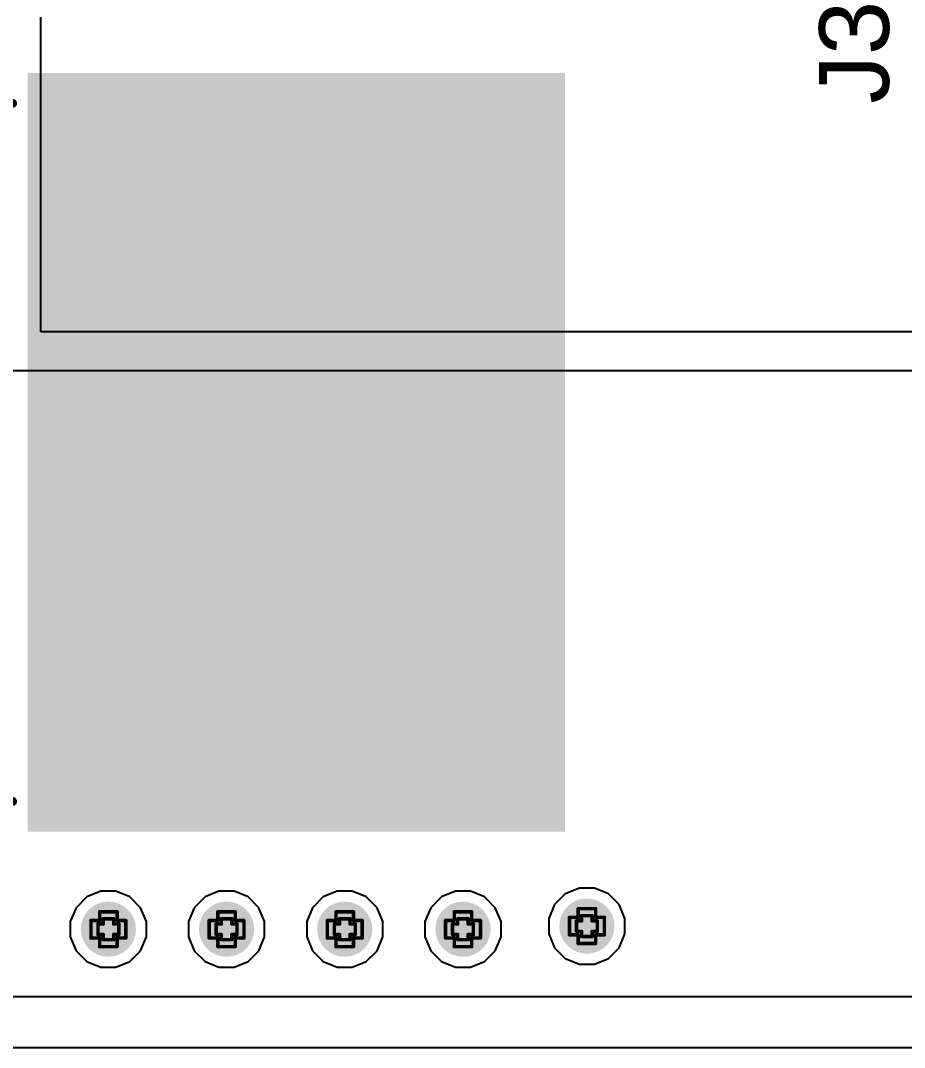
# Model space of a CAD drawing. Header units: inches. Extents: x -7 to 5163, y -3 to 5149.
# Drawn here: x 27.31 to 40.18, y 107.57 to 122.51 of the extents above; entities that cross this region are included whole.
import ezdxf

# ---------------------------------------------------------------- set-up
doc = ezdxf.new("R2010")
doc.units = ezdxf.units.IN
for name, color, linetype in [('Bottom Layer', 5, 'Continuous'), ('Bottom Solder', 6, 'Continuous'), ('Drill Drawing', 1, 'Continuous'), ('GND', 76, 'Continuous'), ('PWR', 16, 'Continuous'), ('Top Layer', 1, 'Continuous'), ('Top Overlay', 2, 'Continuous'), ('Top Paste', 8, 'Continuous'), ('Top Solder', 216, 'Continuous'), ('Via Holes', 16, 'Continuous')]:
    doc.layers.add(name, color=color, linetype=linetype)
doc.styles.add('Arial', font='', dxfattribs={"height": 0.2})
doc.styles.get('Arial').set_extended_font_data('Arial')

# ---------------------------------------------------------------- blocks, each defined once
blk = doc.blocks.new('TO_263__DDPAK_3__5')
at = {"layer": 'Top Layer'}
for points in [[(-5.42, 1.63), (-5.42, 9.25), (5.42, 9.25), (5.42, 1.63)], [(-3.035, -7.335), (-3.035, -3.545), (-2.045, -3.545), (-2.045, -7.335)], [(-0.495, -7.335), (-0.495, -3.545), (0.495, -3.545), (0.495, -7.335)], [(2.045, -7.335), (2.045, -3.545), (3.035, -3.545), (3.035, -7.335)]]:
    blk.add_hatch(color=1, dxfattribs=at).paths.add_polyline_path(points)
at = {"layer": 'Top Paste'}
for points in [[(-3.035, -7.335), (-3.035, -3.545), (-2.045, -3.545), (-2.045, -7.335)], [(-0.495, -7.335), (-0.495, -3.545), (0.495, -3.545), (0.495, -7.335)], [(2.045, -7.335), (2.045, -3.545), (3.035, -3.545), (3.035, -7.335)]]:
    blk.add_hatch(color=8, dxfattribs=at).paths.add_polyline_path(points)
at = {"layer": 'Top Solder'}
for points in [[(-5.522, 1.528), (-5.522, 9.352), (5.522, 9.352), (5.522, 1.528)], [(-3.137, -7.437), (-3.137, -3.443), (-1.943, -3.443), (-1.943, -7.437)], [(-0.597, -7.437), (-0.597, -3.443), (0.597, -3.443), (0.597, -7.437)], [(1.943, -7.437), (1.943, -3.443), (3.137, -3.443), (3.137, -7.437)]]:
    blk.add_hatch(color=216, dxfattribs=at).paths.add_polyline_path(points)
at = {"layer": 'Top Overlay'}
for points in [[(-5.08, -1.688, 0.127, 0.127, 0), (-5.08, 1.31, 0.127, 0.127, 0)], [(5.08, -1.688, 0.127, 0.127, 0), (5.08, 1.31, 0.127, 0.127, 0)], [(5.08, -1.688, 0.127, 0.127, 0), (-5.08, -1.688, 0.127, 0.127, 0)], [(-3.302, -5.415, 0.2, 0.2, 0), (-3.429, -5.288, 0.2, 0.2, 0)], [(-3.429, -5.542, 0.2, 0.2, 0), (-3.429, -5.288, 0.2, 0.2, 0)], [(-3.429, -5.542, 0.2, 0.2, 0), (-3.302, -5.415, 0.2, 0.2, 0)]]:
    blk.add_lwpolyline(points, format="xyseb", dxfattribs=at)
for points in [[(-5.112, 1.31, 0.0635, 0.0635, 1), (-5.048, 1.31, 0.0635, 0.0635, 1)], [(5.048, 1.31, 0.0635, 0.0635, 1), (5.112, 1.31, 0.0635, 0.0635, 1)], [(-5.112, -1.688, 0.0635, 0.0635, 1), (-5.048, -1.688, 0.0635, 0.0635, 1)], [(-5.112, -1.688, 0.0635, 0.0635, 1), (-5.048, -1.688, 0.0635, 0.0635, 1)], [(5.048, -1.688, 0.0635, 0.0635, 1), (5.112, -1.688, 0.0635, 0.0635, 1)], [(5.048, -1.688, 0.0635, 0.0635, 1), (5.112, -1.688, 0.0635, 0.0635, 1)], [(-3.479, -5.288, 0.1, 0.1, 1), (-3.379, -5.288, 0.1, 0.1, 1)], [(-3.479, -5.288, 0.1, 0.1, 1), (-3.379, -5.288, 0.1, 0.1, 1)], [(-3.352, -5.415, 0.1, 0.1, 1), (-3.252, -5.415, 0.1, 0.1, 1)], [(-3.352, -5.415, 0.1, 0.1, 1), (-3.252, -5.415, 0.1, 0.1, 1)], [(-3.479, -5.542, 0.1, 0.1, 1), (-3.379, -5.542, 0.1, 0.1, 1)], [(-3.479, -5.542, 0.1, 0.1, 1), (-3.379, -5.542, 0.1, 0.1, 1)]]:
    blk.add_lwpolyline(points, format="xyseb", close=True, dxfattribs=at)

msp = doc.modelspace()

# ---------------------------------------------------------------- hatches: boundary and pattern name
at = {"layer": 'Bottom Layer'}
h = msp.add_hatch(color=5, dxfattribs=at)
edge = h.paths.add_edge_path()
edge.add_arc((28.591, 109.29), 0.3, 0, 360)
h = msp.add_hatch(color=5, dxfattribs=at)
edge = h.paths.add_edge_path()
edge.add_arc((30.312, 109.29), 0.3, 0, 360)
h = msp.add_hatch(color=5, dxfattribs=at)
edge = h.paths.add_edge_path()
edge.add_arc((32.032, 109.29), 0.3, 0, 360)
h = msp.add_hatch(color=5, dxfattribs=at)
edge = h.paths.add_edge_path()
edge.add_arc((33.753, 109.29), 0.3, 0, 360)
h = msp.add_hatch(color=5, dxfattribs=at)
edge = h.paths.add_edge_path()
edge.add_arc((35.557, 109.335), 0.3, 0, 360)
at = {"layer": 'Bottom Solder'}
h = msp.add_hatch(color=6, dxfattribs=at)
edge = h.paths.add_edge_path()
edge.add_arc((35.557, 109.335), 0.402, 0, 360)
h = msp.add_hatch(color=6, dxfattribs=at)
edge = h.paths.add_edge_path()
edge.add_arc((28.591, 109.29), 0.402, 0, 360)
h = msp.add_hatch(color=6, dxfattribs=at)
edge = h.paths.add_edge_path()
edge.add_arc((30.312, 109.29), 0.402, 0, 360)
h = msp.add_hatch(color=6, dxfattribs=at)
edge = h.paths.add_edge_path()
edge.add_arc((32.032, 109.29), 0.402, 0, 360)
h = msp.add_hatch(color=6, dxfattribs=at)
edge = h.paths.add_edge_path()
edge.add_arc((33.753, 109.29), 0.402, 0, 360)
at = {"layer": 'GND'}
h = msp.add_hatch(color=76, dxfattribs=at)
edge = h.paths.add_edge_path()
edge.add_arc((28.591, 109.29), 0.3, 0, 360)
h = msp.add_hatch(color=76, dxfattribs=at)
edge = h.paths.add_edge_path()
edge.add_arc((30.312, 109.29), 0.3, 0, 360)
h = msp.add_hatch(color=76, dxfattribs=at)
edge = h.paths.add_edge_path()
edge.add_arc((32.032, 109.29), 0.3, 0, 360)
h = msp.add_hatch(color=76, dxfattribs=at)
edge = h.paths.add_edge_path()
edge.add_arc((33.753, 109.29), 0.3, 0, 360)
h = msp.add_hatch(color=76, dxfattribs=at)
edge = h.paths.add_edge_path()
edge.add_arc((35.557, 109.335), 0.3, 0, 360)
at = {"layer": 'PWR'}
h = msp.add_hatch(color=16, dxfattribs=at)
edge = h.paths.add_edge_path()
edge.add_arc((28.591, 109.29), 0.3, 0, 360)
h = msp.add_hatch(color=16, dxfattribs=at)
edge = h.paths.add_edge_path()
edge.add_arc((30.312, 109.29), 0.3, 0, 360)
h = msp.add_hatch(color=16, dxfattribs=at)
edge = h.paths.add_edge_path()
edge.add_arc((32.032, 109.29), 0.3, 0, 360)
h = msp.add_hatch(color=16, dxfattribs=at)
edge = h.paths.add_edge_path()
edge.add_arc((33.753, 109.29), 0.3, 0, 360)
h = msp.add_hatch(color=16, dxfattribs=at)
edge = h.paths.add_edge_path()
edge.add_arc((35.557, 109.335), 0.3, 0, 360)
at = {"layer": 'Top Layer'}
h = msp.add_hatch(color=1, dxfattribs=at)
edge = h.paths.add_edge_path()
edge.add_arc((28.591, 109.29), 0.3, 0, 360)
h = msp.add_hatch(color=1, dxfattribs=at)
edge = h.paths.add_edge_path()
edge.add_arc((30.312, 109.29), 0.3, 0, 360)
h = msp.add_hatch(color=1, dxfattribs=at)
edge = h.paths.add_edge_path()
edge.add_arc((32.032, 109.29), 0.3, 0, 360)
h = msp.add_hatch(color=1, dxfattribs=at)
edge = h.paths.add_edge_path()
edge.add_arc((33.753, 109.29), 0.3, 0, 360)
h = msp.add_hatch(color=1, dxfattribs=at)
edge = h.paths.add_edge_path()
edge.add_arc((35.557, 109.335), 0.3, 0, 360)
at = {"layer": 'Top Solder'}
h = msp.add_hatch(color=216, dxfattribs=at)
edge = h.paths.add_edge_path()
edge.add_arc((35.557, 109.335), 0.402, 0, 360)
h = msp.add_hatch(color=216, dxfattribs=at)
edge = h.paths.add_edge_path()
edge.add_arc((28.591, 109.29), 0.402, 0, 360)
h = msp.add_hatch(color=216, dxfattribs=at)
edge = h.paths.add_edge_path()
edge.add_arc((30.312, 109.29), 0.402, 0, 360)
h = msp.add_hatch(color=216, dxfattribs=at)
edge = h.paths.add_edge_path()
edge.add_arc((32.032, 109.29), 0.402, 0, 360)
h = msp.add_hatch(color=216, dxfattribs=at)
edge = h.paths.add_edge_path()
edge.add_arc((33.753, 109.29), 0.402, 0, 360)
at = {"layer": 'Via Holes'}
h = msp.add_hatch(color=7, dxfattribs=at)
edge = h.paths.add_edge_path()
edge.add_arc((28.591, 109.29), 0.15, 0, 360)
h = msp.add_hatch(color=7, dxfattribs=at)
edge = h.paths.add_edge_path()
edge.add_arc((30.312, 109.29), 0.15, 0, 360)
h = msp.add_hatch(color=7, dxfattribs=at)
edge = h.paths.add_edge_path()
edge.add_arc((32.032, 109.29), 0.15, 0, 360)
h = msp.add_hatch(color=7, dxfattribs=at)
edge = h.paths.add_edge_path()
edge.add_arc((33.753, 109.29), 0.15, 0, 360)
h = msp.add_hatch(color=7, dxfattribs=at)
edge = h.paths.add_edge_path()
edge.add_arc((35.557, 109.335), 0.15, 0, 360)

# ---------------------------------------------------------------- linework, layer by layer
at = {"layer": 'Drill Drawing'}
for points in [[(28.464, 109.417, 0.0508, 0.0508, 0), (28.464, 109.544, 0.0508, 0.0508, 0)], [(28.464, 109.544, 0.0508, 0.0508, 0), (28.718, 109.544, 0.0508, 0.0508, 0)], [(28.718, 109.417, 0.0508, 0.0508, 0), (28.718, 109.544, 0.0508, 0.0508, 0)], [(30.185, 109.417, 0.0508, 0.0508, 0), (30.185, 109.544, 0.0508, 0.0508, 0)], [(30.185, 109.544, 0.0508, 0.0508, 0), (30.439, 109.544, 0.0508, 0.0508, 0)], [(30.439, 109.417, 0.0508, 0.0508, 0), (30.439, 109.544, 0.0508, 0.0508, 0)], [(31.905, 109.417, 0.0508, 0.0508, 0), (31.905, 109.544, 0.0508, 0.0508, 0)], [(31.905, 109.544, 0.0508, 0.0508, 0), (32.159, 109.544, 0.0508, 0.0508, 0)], [(32.159, 109.417, 0.0508, 0.0508, 0), (32.159, 109.544, 0.0508, 0.0508, 0)], [(33.626, 109.417, 0.0508, 0.0508, 0), (33.626, 109.544, 0.0508, 0.0508, 0)], [(33.626, 109.544, 0.0508, 0.0508, 0), (33.88, 109.544, 0.0508, 0.0508, 0)], [(33.88, 109.417, 0.0508, 0.0508, 0), (33.88, 109.544, 0.0508, 0.0508, 0)], [(35.43, 109.462, 0.0508, 0.0508, 0), (35.43, 109.589, 0.0508, 0.0508, 0)], [(35.43, 109.589, 0.0508, 0.0508, 0), (35.684, 109.589, 0.0508, 0.0508, 0)], [(35.684, 109.462, 0.0508, 0.0508, 0), (35.684, 109.589, 0.0508, 0.0508, 0)], [(28.337, 109.163, 0.0508, 0.0508, 0), (28.337, 109.417, 0.0508, 0.0508, 0)], [(28.337, 109.417, 0.0508, 0.0508, 0), (28.464, 109.417, 0.0508, 0.0508, 0)], [(28.515, 109.366, 0.0508, 0.0508, 0), (28.515, 109.442, 0.0508, 0.0508, 0)], [(28.515, 109.442, 0.0508, 0.0508, 0), (28.667, 109.442, 0.0508, 0.0508, 0)], [(28.667, 109.366, 0.0508, 0.0508, 0), (28.667, 109.442, 0.0508, 0.0508, 0)], [(28.718, 109.417, 0.0508, 0.0508, 0), (28.845, 109.417, 0.0508, 0.0508, 0)], [(28.845, 109.163, 0.0508, 0.0508, 0), (28.845, 109.417, 0.0508, 0.0508, 0)], [(30.058, 109.163, 0.0508, 0.0508, 0), (30.058, 109.417, 0.0508, 0.0508, 0)], [(30.058, 109.417, 0.0508, 0.0508, 0), (30.185, 109.417, 0.0508, 0.0508, 0)], [(30.235, 109.366, 0.0508, 0.0508, 0), (30.235, 109.442, 0.0508, 0.0508, 0)], [(30.235, 109.442, 0.0508, 0.0508, 0), (30.388, 109.442, 0.0508, 0.0508, 0)], [(30.388, 109.366, 0.0508, 0.0508, 0), (30.388, 109.442, 0.0508, 0.0508, 0)], [(30.439, 109.417, 0.0508, 0.0508, 0), (30.566, 109.417, 0.0508, 0.0508, 0)], [(30.566, 109.163, 0.0508, 0.0508, 0), (30.566, 109.417, 0.0508, 0.0508, 0)], [(31.778, 109.163, 0.0508, 0.0508, 0), (31.778, 109.417, 0.0508, 0.0508, 0)], [(31.778, 109.417, 0.0508, 0.0508, 0), (31.905, 109.417, 0.0508, 0.0508, 0)], [(31.956, 109.366, 0.0508, 0.0508, 0), (31.956, 109.442, 0.0508, 0.0508, 0)], [(31.956, 109.442, 0.0508, 0.0508, 0), (32.108, 109.442, 0.0508, 0.0508, 0)], [(32.108, 109.366, 0.0508, 0.0508, 0), (32.108, 109.442, 0.0508, 0.0508, 0)], [(32.159, 109.417, 0.0508, 0.0508, 0), (32.286, 109.417, 0.0508, 0.0508, 0)], [(32.286, 109.163, 0.0508, 0.0508, 0), (32.286, 109.417, 0.0508, 0.0508, 0)], [(33.499, 109.163, 0.0508, 0.0508, 0), (33.499, 109.417, 0.0508, 0.0508, 0)], [(33.499, 109.417, 0.0508, 0.0508, 0), (33.626, 109.417, 0.0508, 0.0508, 0)], [(33.676, 109.366, 0.0508, 0.0508, 0), (33.676, 109.442, 0.0508, 0.0508, 0)], [(33.676, 109.442, 0.0508, 0.0508, 0), (33.829, 109.442, 0.0508, 0.0508, 0)], [(33.829, 109.366, 0.0508, 0.0508, 0), (33.829, 109.442, 0.0508, 0.0508, 0)], [(33.88, 109.417, 0.0508, 0.0508, 0), (34.007, 109.417, 0.0508, 0.0508, 0)], [(34.007, 109.163, 0.0508, 0.0508, 0), (34.007, 109.417, 0.0508, 0.0508, 0)], [(35.303, 109.208, 0.0508, 0.0508, 0), (35.303, 109.462, 0.0508, 0.0508, 0)], [(35.303, 109.462, 0.0508, 0.0508, 0), (35.43, 109.462, 0.0508, 0.0508, 0)], [(35.405, 109.259, 0.0508, 0.0508, 0), (35.405, 109.411, 0.0508, 0.0508, 0)], [(35.405, 109.411, 0.0508, 0.0508, 0), (35.481, 109.411, 0.0508, 0.0508, 0)], [(35.481, 109.411, 0.0508, 0.0508, 0), (35.481, 109.487, 0.0508, 0.0508, 0)], [(35.481, 109.487, 0.0508, 0.0508, 0), (35.633, 109.487, 0.0508, 0.0508, 0)], [(35.633, 109.411, 0.0508, 0.0508, 0), (35.633, 109.487, 0.0508, 0.0508, 0)], [(35.633, 109.411, 0.0508, 0.0508, 0), (35.709, 109.411, 0.0508, 0.0508, 0)], [(35.684, 109.462, 0.0508, 0.0508, 0), (35.811, 109.462, 0.0508, 0.0508, 0)], [(35.709, 109.259, 0.0508, 0.0508, 0), (35.709, 109.411, 0.0508, 0.0508, 0)], [(35.811, 109.208, 0.0508, 0.0508, 0), (35.811, 109.462, 0.0508, 0.0508, 0)], [(28.439, 109.213, 0.0508, 0.0508, 0), (28.439, 109.366, 0.0508, 0.0508, 0)], [(28.439, 109.366, 0.0508, 0.0508, 0), (28.515, 109.366, 0.0508, 0.0508, 0)], [(28.667, 109.366, 0.0508, 0.0508, 0), (28.744, 109.366, 0.0508, 0.0508, 0)], [(28.744, 109.213, 0.0508, 0.0508, 0), (28.744, 109.366, 0.0508, 0.0508, 0)], [(30.159, 109.213, 0.0508, 0.0508, 0), (30.159, 109.366, 0.0508, 0.0508, 0)], [(30.159, 109.366, 0.0508, 0.0508, 0), (30.235, 109.366, 0.0508, 0.0508, 0)], [(30.388, 109.366, 0.0508, 0.0508, 0), (30.464, 109.366, 0.0508, 0.0508, 0)], [(30.464, 109.213, 0.0508, 0.0508, 0), (30.464, 109.366, 0.0508, 0.0508, 0)], [(31.88, 109.213, 0.0508, 0.0508, 0), (31.88, 109.366, 0.0508, 0.0508, 0)], [(31.88, 109.366, 0.0508, 0.0508, 0), (31.956, 109.366, 0.0508, 0.0508, 0)], [(32.108, 109.366, 0.0508, 0.0508, 0), (32.185, 109.366, 0.0508, 0.0508, 0)], [(32.185, 109.213, 0.0508, 0.0508, 0), (32.185, 109.366, 0.0508, 0.0508, 0)], [(33.6, 109.213, 0.0508, 0.0508, 0), (33.6, 109.366, 0.0508, 0.0508, 0)], [(33.6, 109.366, 0.0508, 0.0508, 0), (33.676, 109.366, 0.0508, 0.0508, 0)], [(33.829, 109.366, 0.0508, 0.0508, 0), (33.905, 109.366, 0.0508, 0.0508, 0)], [(33.905, 109.213, 0.0508, 0.0508, 0), (33.905, 109.366, 0.0508, 0.0508, 0)], [(35.405, 109.259, 0.0508, 0.0508, 0), (35.481, 109.259, 0.0508, 0.0508, 0)], [(35.481, 109.183, 0.0508, 0.0508, 0), (35.481, 109.259, 0.0508, 0.0508, 0)], [(35.633, 109.259, 0.0508, 0.0508, 0), (35.709, 109.259, 0.0508, 0.0508, 0)], [(35.633, 109.183, 0.0508, 0.0508, 0), (35.633, 109.259, 0.0508, 0.0508, 0)], [(28.337, 109.163, 0.0508, 0.0508, 0), (28.464, 109.163, 0.0508, 0.0508, 0)], [(28.439, 109.213, 0.0508, 0.0508, 0), (28.515, 109.213, 0.0508, 0.0508, 0)], [(28.464, 109.036, 0.0508, 0.0508, 0), (28.464, 109.163, 0.0508, 0.0508, 0)], [(28.515, 109.137, 0.0508, 0.0508, 0), (28.515, 109.213, 0.0508, 0.0508, 0)], [(28.515, 109.137, 0.0508, 0.0508, 0), (28.667, 109.137, 0.0508, 0.0508, 0)], [(28.667, 109.213, 0.0508, 0.0508, 0), (28.744, 109.213, 0.0508, 0.0508, 0)], [(28.667, 109.137, 0.0508, 0.0508, 0), (28.667, 109.213, 0.0508, 0.0508, 0)], [(28.718, 109.163, 0.0508, 0.0508, 0), (28.845, 109.163, 0.0508, 0.0508, 0)], [(28.718, 109.036, 0.0508, 0.0508, 0), (28.718, 109.163, 0.0508, 0.0508, 0)], [(30.058, 109.163, 0.0508, 0.0508, 0), (30.185, 109.163, 0.0508, 0.0508, 0)], [(30.159, 109.213, 0.0508, 0.0508, 0), (30.235, 109.213, 0.0508, 0.0508, 0)], [(30.185, 109.036, 0.0508, 0.0508, 0), (30.185, 109.163, 0.0508, 0.0508, 0)], [(30.235, 109.137, 0.0508, 0.0508, 0), (30.235, 109.213, 0.0508, 0.0508, 0)], [(30.235, 109.137, 0.0508, 0.0508, 0), (30.388, 109.137, 0.0508, 0.0508, 0)], [(30.388, 109.213, 0.0508, 0.0508, 0), (30.464, 109.213, 0.0508, 0.0508, 0)], [(30.388, 109.137, 0.0508, 0.0508, 0), (30.388, 109.213, 0.0508, 0.0508, 0)], [(30.439, 109.163, 0.0508, 0.0508, 0), (30.566, 109.163, 0.0508, 0.0508, 0)], [(30.439, 109.036, 0.0508, 0.0508, 0), (30.439, 109.163, 0.0508, 0.0508, 0)], [(31.778, 109.163, 0.0508, 0.0508, 0), (31.905, 109.163, 0.0508, 0.0508, 0)], [(31.88, 109.213, 0.0508, 0.0508, 0), (31.956, 109.213, 0.0508, 0.0508, 0)], [(31.905, 109.036, 0.0508, 0.0508, 0), (31.905, 109.163, 0.0508, 0.0508, 0)], [(31.956, 109.137, 0.0508, 0.0508, 0), (31.956, 109.213, 0.0508, 0.0508, 0)], [(31.956, 109.137, 0.0508, 0.0508, 0), (32.108, 109.137, 0.0508, 0.0508, 0)], [(32.108, 109.213, 0.0508, 0.0508, 0), (32.185, 109.213, 0.0508, 0.0508, 0)], [(32.108, 109.137, 0.0508, 0.0508, 0), (32.108, 109.213, 0.0508, 0.0508, 0)], [(32.159, 109.163, 0.0508, 0.0508, 0), (32.286, 109.163, 0.0508, 0.0508, 0)], [(32.159, 109.036, 0.0508, 0.0508, 0), (32.159, 109.163, 0.0508, 0.0508, 0)], [(33.499, 109.163, 0.0508, 0.0508, 0), (33.626, 109.163, 0.0508, 0.0508, 0)], [(33.6, 109.213, 0.0508, 0.0508, 0), (33.676, 109.213, 0.0508, 0.0508, 0)], [(33.626, 109.036, 0.0508, 0.0508, 0), (33.626, 109.163, 0.0508, 0.0508, 0)], [(33.676, 109.137, 0.0508, 0.0508, 0), (33.676, 109.213, 0.0508, 0.0508, 0)], [(33.676, 109.137, 0.0508, 0.0508, 0), (33.829, 109.137, 0.0508, 0.0508, 0)], [(33.829, 109.213, 0.0508, 0.0508, 0), (33.905, 109.213, 0.0508, 0.0508, 0)], [(33.829, 109.137, 0.0508, 0.0508, 0), (33.829, 109.213, 0.0508, 0.0508, 0)], [(33.88, 109.163, 0.0508, 0.0508, 0), (34.007, 109.163, 0.0508, 0.0508, 0)], [(33.88, 109.036, 0.0508, 0.0508, 0), (33.88, 109.163, 0.0508, 0.0508, 0)], [(35.303, 109.208, 0.0508, 0.0508, 0), (35.43, 109.208, 0.0508, 0.0508, 0)], [(35.43, 109.081, 0.0508, 0.0508, 0), (35.43, 109.208, 0.0508, 0.0508, 0)], [(35.43, 109.081, 0.0508, 0.0508, 0), (35.684, 109.081, 0.0508, 0.0508, 0)], [(35.481, 109.183, 0.0508, 0.0508, 0), (35.633, 109.183, 0.0508, 0.0508, 0)], [(35.684, 109.208, 0.0508, 0.0508, 0), (35.811, 109.208, 0.0508, 0.0508, 0)], [(35.684, 109.081, 0.0508, 0.0508, 0), (35.684, 109.208, 0.0508, 0.0508, 0)], [(28.464, 109.036, 0.0508, 0.0508, 0), (28.718, 109.036, 0.0508, 0.0508, 0)], [(30.185, 109.036, 0.0508, 0.0508, 0), (30.439, 109.036, 0.0508, 0.0508, 0)], [(31.905, 109.036, 0.0508, 0.0508, 0), (32.159, 109.036, 0.0508, 0.0508, 0)], [(33.626, 109.036, 0.0508, 0.0508, 0), (33.88, 109.036, 0.0508, 0.0508, 0)]]:
    msp.add_lwpolyline(points, format="xyseb", dxfattribs=at)
for points in [[(28.451, 109.544, 0.0254, 0.0254, 1), (28.477, 109.544, 0.0254, 0.0254, 1)], [(28.451, 109.544, 0.0254, 0.0254, 1), (28.477, 109.544, 0.0254, 0.0254, 1)], [(28.705, 109.544, 0.0254, 0.0254, 1), (28.731, 109.544, 0.0254, 0.0254, 1)], [(28.705, 109.544, 0.0254, 0.0254, 1), (28.731, 109.544, 0.0254, 0.0254, 1)], [(30.172, 109.544, 0.0254, 0.0254, 1), (30.197, 109.544, 0.0254, 0.0254, 1)], [(30.172, 109.544, 0.0254, 0.0254, 1), (30.197, 109.544, 0.0254, 0.0254, 1)], [(30.426, 109.544, 0.0254, 0.0254, 1), (30.451, 109.544, 0.0254, 0.0254, 1)], [(30.426, 109.544, 0.0254, 0.0254, 1), (30.451, 109.544, 0.0254, 0.0254, 1)], [(31.892, 109.544, 0.0254, 0.0254, 1), (31.918, 109.544, 0.0254, 0.0254, 1)], [(31.892, 109.544, 0.0254, 0.0254, 1), (31.918, 109.544, 0.0254, 0.0254, 1)], [(32.146, 109.544, 0.0254, 0.0254, 1), (32.172, 109.544, 0.0254, 0.0254, 1)], [(32.146, 109.544, 0.0254, 0.0254, 1), (32.172, 109.544, 0.0254, 0.0254, 1)], [(33.613, 109.544, 0.0254, 0.0254, 1), (33.638, 109.544, 0.0254, 0.0254, 1)], [(33.613, 109.544, 0.0254, 0.0254, 1), (33.638, 109.544, 0.0254, 0.0254, 1)], [(33.867, 109.544, 0.0254, 0.0254, 1), (33.892, 109.544, 0.0254, 0.0254, 1)], [(33.867, 109.544, 0.0254, 0.0254, 1), (33.892, 109.544, 0.0254, 0.0254, 1)], [(35.417, 109.589, 0.0254, 0.0254, 1), (35.443, 109.589, 0.0254, 0.0254, 1)], [(35.417, 109.589, 0.0254, 0.0254, 1), (35.443, 109.589, 0.0254, 0.0254, 1)], [(35.671, 109.589, 0.0254, 0.0254, 1), (35.697, 109.589, 0.0254, 0.0254, 1)], [(35.671, 109.589, 0.0254, 0.0254, 1), (35.697, 109.589, 0.0254, 0.0254, 1)], [(28.324, 109.417, 0.0254, 0.0254, 1), (28.35, 109.417, 0.0254, 0.0254, 1)], [(28.324, 109.417, 0.0254, 0.0254, 1), (28.35, 109.417, 0.0254, 0.0254, 1)], [(28.451, 109.417, 0.0254, 0.0254, 1), (28.477, 109.417, 0.0254, 0.0254, 1)], [(28.451, 109.417, 0.0254, 0.0254, 1), (28.477, 109.417, 0.0254, 0.0254, 1)], [(28.502, 109.442, 0.0254, 0.0254, 1), (28.528, 109.442, 0.0254, 0.0254, 1)], [(28.502, 109.442, 0.0254, 0.0254, 1), (28.528, 109.442, 0.0254, 0.0254, 1)], [(28.655, 109.442, 0.0254, 0.0254, 1), (28.68, 109.442, 0.0254, 0.0254, 1)], [(28.655, 109.442, 0.0254, 0.0254, 1), (28.68, 109.442, 0.0254, 0.0254, 1)], [(28.705, 109.417, 0.0254, 0.0254, 1), (28.731, 109.417, 0.0254, 0.0254, 1)], [(28.705, 109.417, 0.0254, 0.0254, 1), (28.731, 109.417, 0.0254, 0.0254, 1)], [(28.832, 109.417, 0.0254, 0.0254, 1), (28.858, 109.417, 0.0254, 0.0254, 1)], [(28.832, 109.417, 0.0254, 0.0254, 1), (28.858, 109.417, 0.0254, 0.0254, 1)], [(30.045, 109.417, 0.0254, 0.0254, 1), (30.07, 109.417, 0.0254, 0.0254, 1)], [(30.045, 109.417, 0.0254, 0.0254, 1), (30.07, 109.417, 0.0254, 0.0254, 1)], [(30.172, 109.417, 0.0254, 0.0254, 1), (30.197, 109.417, 0.0254, 0.0254, 1)], [(30.172, 109.417, 0.0254, 0.0254, 1), (30.197, 109.417, 0.0254, 0.0254, 1)], [(30.223, 109.442, 0.0254, 0.0254, 1), (30.248, 109.442, 0.0254, 0.0254, 1)], [(30.223, 109.442, 0.0254, 0.0254, 1), (30.248, 109.442, 0.0254, 0.0254, 1)], [(30.375, 109.442, 0.0254, 0.0254, 1), (30.401, 109.442, 0.0254, 0.0254, 1)], [(30.375, 109.442, 0.0254, 0.0254, 1), (30.401, 109.442, 0.0254, 0.0254, 1)], [(30.426, 109.417, 0.0254, 0.0254, 1), (30.451, 109.417, 0.0254, 0.0254, 1)], [(30.426, 109.417, 0.0254, 0.0254, 1), (30.451, 109.417, 0.0254, 0.0254, 1)], [(30.553, 109.417, 0.0254, 0.0254, 1), (30.578, 109.417, 0.0254, 0.0254, 1)], [(30.553, 109.417, 0.0254, 0.0254, 1), (30.578, 109.417, 0.0254, 0.0254, 1)], [(31.765, 109.417, 0.0254, 0.0254, 1), (31.791, 109.417, 0.0254, 0.0254, 1)], [(31.765, 109.417, 0.0254, 0.0254, 1), (31.791, 109.417, 0.0254, 0.0254, 1)], [(31.892, 109.417, 0.0254, 0.0254, 1), (31.918, 109.417, 0.0254, 0.0254, 1)], [(31.892, 109.417, 0.0254, 0.0254, 1), (31.918, 109.417, 0.0254, 0.0254, 1)], [(31.943, 109.442, 0.0254, 0.0254, 1), (31.969, 109.442, 0.0254, 0.0254, 1)], [(31.943, 109.442, 0.0254, 0.0254, 1), (31.969, 109.442, 0.0254, 0.0254, 1)], [(32.096, 109.442, 0.0254, 0.0254, 1), (32.121, 109.442, 0.0254, 0.0254, 1)], [(32.096, 109.442, 0.0254, 0.0254, 1), (32.121, 109.442, 0.0254, 0.0254, 1)], [(32.146, 109.417, 0.0254, 0.0254, 1), (32.172, 109.417, 0.0254, 0.0254, 1)], [(32.146, 109.417, 0.0254, 0.0254, 1), (32.172, 109.417, 0.0254, 0.0254, 1)], [(32.273, 109.417, 0.0254, 0.0254, 1), (32.299, 109.417, 0.0254, 0.0254, 1)], [(32.273, 109.417, 0.0254, 0.0254, 1), (32.299, 109.417, 0.0254, 0.0254, 1)], [(33.486, 109.417, 0.0254, 0.0254, 1), (33.511, 109.417, 0.0254, 0.0254, 1)], [(33.486, 109.417, 0.0254, 0.0254, 1), (33.511, 109.417, 0.0254, 0.0254, 1)], [(33.613, 109.417, 0.0254, 0.0254, 1), (33.638, 109.417, 0.0254, 0.0254, 1)], [(33.613, 109.417, 0.0254, 0.0254, 1), (33.638, 109.417, 0.0254, 0.0254, 1)], [(33.664, 109.442, 0.0254, 0.0254, 1), (33.689, 109.442, 0.0254, 0.0254, 1)], [(33.664, 109.442, 0.0254, 0.0254, 1), (33.689, 109.442, 0.0254, 0.0254, 1)], [(33.816, 109.442, 0.0254, 0.0254, 1), (33.842, 109.442, 0.0254, 0.0254, 1)], [(33.816, 109.442, 0.0254, 0.0254, 1), (33.842, 109.442, 0.0254, 0.0254, 1)], [(33.867, 109.417, 0.0254, 0.0254, 1), (33.892, 109.417, 0.0254, 0.0254, 1)], [(33.867, 109.417, 0.0254, 0.0254, 1), (33.892, 109.417, 0.0254, 0.0254, 1)], [(33.994, 109.417, 0.0254, 0.0254, 1), (34.019, 109.417, 0.0254, 0.0254, 1)], [(33.994, 109.417, 0.0254, 0.0254, 1), (34.019, 109.417, 0.0254, 0.0254, 1)], [(35.29, 109.462, 0.0254, 0.0254, 1), (35.316, 109.462, 0.0254, 0.0254, 1)], [(35.29, 109.462, 0.0254, 0.0254, 1), (35.316, 109.462, 0.0254, 0.0254, 1)], [(35.392, 109.411, 0.0254, 0.0254, 1), (35.417, 109.411, 0.0254, 0.0254, 1)], [(35.392, 109.411, 0.0254, 0.0254, 1), (35.417, 109.411, 0.0254, 0.0254, 1)], [(35.417, 109.462, 0.0254, 0.0254, 1), (35.443, 109.462, 0.0254, 0.0254, 1)], [(35.417, 109.462, 0.0254, 0.0254, 1), (35.443, 109.462, 0.0254, 0.0254, 1)], [(35.468, 109.487, 0.0254, 0.0254, 1), (35.493, 109.487, 0.0254, 0.0254, 1)], [(35.468, 109.487, 0.0254, 0.0254, 1), (35.493, 109.487, 0.0254, 0.0254, 1)], [(35.468, 109.411, 0.0254, 0.0254, 1), (35.493, 109.411, 0.0254, 0.0254, 1)], [(35.468, 109.411, 0.0254, 0.0254, 1), (35.493, 109.411, 0.0254, 0.0254, 1)], [(35.62, 109.487, 0.0254, 0.0254, 1), (35.646, 109.487, 0.0254, 0.0254, 1)], [(35.62, 109.487, 0.0254, 0.0254, 1), (35.646, 109.487, 0.0254, 0.0254, 1)], [(35.62, 109.411, 0.0254, 0.0254, 1), (35.646, 109.411, 0.0254, 0.0254, 1)], [(35.62, 109.411, 0.0254, 0.0254, 1), (35.646, 109.411, 0.0254, 0.0254, 1)], [(35.671, 109.462, 0.0254, 0.0254, 1), (35.697, 109.462, 0.0254, 0.0254, 1)], [(35.671, 109.462, 0.0254, 0.0254, 1), (35.697, 109.462, 0.0254, 0.0254, 1)], [(35.697, 109.411, 0.0254, 0.0254, 1), (35.722, 109.411, 0.0254, 0.0254, 1)], [(35.697, 109.411, 0.0254, 0.0254, 1), (35.722, 109.411, 0.0254, 0.0254, 1)], [(35.798, 109.462, 0.0254, 0.0254, 1), (35.824, 109.462, 0.0254, 0.0254, 1)], [(35.798, 109.462, 0.0254, 0.0254, 1), (35.824, 109.462, 0.0254, 0.0254, 1)], [(28.426, 109.366, 0.0254, 0.0254, 1), (28.451, 109.366, 0.0254, 0.0254, 1)], [(28.426, 109.366, 0.0254, 0.0254, 1), (28.451, 109.366, 0.0254, 0.0254, 1)], [(28.502, 109.366, 0.0254, 0.0254, 1), (28.528, 109.366, 0.0254, 0.0254, 1)], [(28.502, 109.366, 0.0254, 0.0254, 1), (28.528, 109.366, 0.0254, 0.0254, 1)], [(28.655, 109.366, 0.0254, 0.0254, 1), (28.68, 109.366, 0.0254, 0.0254, 1)], [(28.655, 109.366, 0.0254, 0.0254, 1), (28.68, 109.366, 0.0254, 0.0254, 1)], [(28.731, 109.366, 0.0254, 0.0254, 1), (28.756, 109.366, 0.0254, 0.0254, 1)], [(28.731, 109.366, 0.0254, 0.0254, 1), (28.756, 109.366, 0.0254, 0.0254, 1)], [(30.147, 109.366, 0.0254, 0.0254, 1), (30.172, 109.366, 0.0254, 0.0254, 1)], [(30.147, 109.366, 0.0254, 0.0254, 1), (30.172, 109.366, 0.0254, 0.0254, 1)], [(30.223, 109.366, 0.0254, 0.0254, 1), (30.248, 109.366, 0.0254, 0.0254, 1)], [(30.223, 109.366, 0.0254, 0.0254, 1), (30.248, 109.366, 0.0254, 0.0254, 1)], [(30.375, 109.366, 0.0254, 0.0254, 1), (30.401, 109.366, 0.0254, 0.0254, 1)], [(30.375, 109.366, 0.0254, 0.0254, 1), (30.401, 109.366, 0.0254, 0.0254, 1)], [(30.451, 109.366, 0.0254, 0.0254, 1), (30.477, 109.366, 0.0254, 0.0254, 1)], [(30.451, 109.366, 0.0254, 0.0254, 1), (30.477, 109.366, 0.0254, 0.0254, 1)], [(31.867, 109.366, 0.0254, 0.0254, 1), (31.892, 109.366, 0.0254, 0.0254, 1)], [(31.867, 109.366, 0.0254, 0.0254, 1), (31.892, 109.366, 0.0254, 0.0254, 1)], [(31.943, 109.366, 0.0254, 0.0254, 1), (31.969, 109.366, 0.0254, 0.0254, 1)], [(31.943, 109.366, 0.0254, 0.0254, 1), (31.969, 109.366, 0.0254, 0.0254, 1)], [(32.096, 109.366, 0.0254, 0.0254, 1), (32.121, 109.366, 0.0254, 0.0254, 1)], [(32.096, 109.366, 0.0254, 0.0254, 1), (32.121, 109.366, 0.0254, 0.0254, 1)], [(32.172, 109.366, 0.0254, 0.0254, 1), (32.197, 109.366, 0.0254, 0.0254, 1)], [(32.172, 109.366, 0.0254, 0.0254, 1), (32.197, 109.366, 0.0254, 0.0254, 1)], [(33.588, 109.366, 0.0254, 0.0254, 1), (33.613, 109.366, 0.0254, 0.0254, 1)], [(33.588, 109.366, 0.0254, 0.0254, 1), (33.613, 109.366, 0.0254, 0.0254, 1)], [(33.664, 109.366, 0.0254, 0.0254, 1), (33.689, 109.366, 0.0254, 0.0254, 1)], [(33.664, 109.366, 0.0254, 0.0254, 1), (33.689, 109.366, 0.0254, 0.0254, 1)], [(33.816, 109.366, 0.0254, 0.0254, 1), (33.842, 109.366, 0.0254, 0.0254, 1)], [(33.816, 109.366, 0.0254, 0.0254, 1), (33.842, 109.366, 0.0254, 0.0254, 1)], [(33.892, 109.366, 0.0254, 0.0254, 1), (33.918, 109.366, 0.0254, 0.0254, 1)], [(33.892, 109.366, 0.0254, 0.0254, 1), (33.918, 109.366, 0.0254, 0.0254, 1)], [(35.392, 109.259, 0.0254, 0.0254, 1), (35.417, 109.259, 0.0254, 0.0254, 1)], [(35.392, 109.259, 0.0254, 0.0254, 1), (35.417, 109.259, 0.0254, 0.0254, 1)], [(35.468, 109.259, 0.0254, 0.0254, 1), (35.493, 109.259, 0.0254, 0.0254, 1)], [(35.468, 109.259, 0.0254, 0.0254, 1), (35.493, 109.259, 0.0254, 0.0254, 1)], [(35.62, 109.259, 0.0254, 0.0254, 1), (35.646, 109.259, 0.0254, 0.0254, 1)], [(35.62, 109.259, 0.0254, 0.0254, 1), (35.646, 109.259, 0.0254, 0.0254, 1)], [(35.697, 109.259, 0.0254, 0.0254, 1), (35.722, 109.259, 0.0254, 0.0254, 1)], [(35.697, 109.259, 0.0254, 0.0254, 1), (35.722, 109.259, 0.0254, 0.0254, 1)], [(28.324, 109.163, 0.0254, 0.0254, 1), (28.35, 109.163, 0.0254, 0.0254, 1)], [(28.324, 109.163, 0.0254, 0.0254, 1), (28.35, 109.163, 0.0254, 0.0254, 1)], [(28.426, 109.213, 0.0254, 0.0254, 1), (28.451, 109.213, 0.0254, 0.0254, 1)], [(28.426, 109.213, 0.0254, 0.0254, 1), (28.451, 109.213, 0.0254, 0.0254, 1)], [(28.451, 109.163, 0.0254, 0.0254, 1), (28.477, 109.163, 0.0254, 0.0254, 1)], [(28.451, 109.163, 0.0254, 0.0254, 1), (28.477, 109.163, 0.0254, 0.0254, 1)], [(28.502, 109.213, 0.0254, 0.0254, 1), (28.528, 109.213, 0.0254, 0.0254, 1)], [(28.502, 109.213, 0.0254, 0.0254, 1), (28.528, 109.213, 0.0254, 0.0254, 1)], [(28.502, 109.137, 0.0254, 0.0254, 1), (28.528, 109.137, 0.0254, 0.0254, 1)], [(28.502, 109.137, 0.0254, 0.0254, 1), (28.528, 109.137, 0.0254, 0.0254, 1)], [(28.655, 109.213, 0.0254, 0.0254, 1), (28.68, 109.213, 0.0254, 0.0254, 1)], [(28.655, 109.213, 0.0254, 0.0254, 1), (28.68, 109.213, 0.0254, 0.0254, 1)], [(28.655, 109.137, 0.0254, 0.0254, 1), (28.68, 109.137, 0.0254, 0.0254, 1)], [(28.655, 109.137, 0.0254, 0.0254, 1), (28.68, 109.137, 0.0254, 0.0254, 1)], [(28.705, 109.163, 0.0254, 0.0254, 1), (28.731, 109.163, 0.0254, 0.0254, 1)], [(28.705, 109.163, 0.0254, 0.0254, 1), (28.731, 109.163, 0.0254, 0.0254, 1)], [(28.731, 109.213, 0.0254, 0.0254, 1), (28.756, 109.213, 0.0254, 0.0254, 1)], [(28.731, 109.213, 0.0254, 0.0254, 1), (28.756, 109.213, 0.0254, 0.0254, 1)], [(28.832, 109.163, 0.0254, 0.0254, 1), (28.858, 109.163, 0.0254, 0.0254, 1)], [(28.832, 109.163, 0.0254, 0.0254, 1), (28.858, 109.163, 0.0254, 0.0254, 1)], [(30.045, 109.163, 0.0254, 0.0254, 1), (30.07, 109.163, 0.0254, 0.0254, 1)], [(30.045, 109.163, 0.0254, 0.0254, 1), (30.07, 109.163, 0.0254, 0.0254, 1)], [(30.147, 109.213, 0.0254, 0.0254, 1), (30.172, 109.213, 0.0254, 0.0254, 1)], [(30.147, 109.213, 0.0254, 0.0254, 1), (30.172, 109.213, 0.0254, 0.0254, 1)], [(30.172, 109.163, 0.0254, 0.0254, 1), (30.197, 109.163, 0.0254, 0.0254, 1)], [(30.172, 109.163, 0.0254, 0.0254, 1), (30.197, 109.163, 0.0254, 0.0254, 1)], [(30.223, 109.213, 0.0254, 0.0254, 1), (30.248, 109.213, 0.0254, 0.0254, 1)], [(30.223, 109.213, 0.0254, 0.0254, 1), (30.248, 109.213, 0.0254, 0.0254, 1)], [(30.223, 109.137, 0.0254, 0.0254, 1), (30.248, 109.137, 0.0254, 0.0254, 1)], [(30.223, 109.137, 0.0254, 0.0254, 1), (30.248, 109.137, 0.0254, 0.0254, 1)], [(30.375, 109.213, 0.0254, 0.0254, 1), (30.401, 109.213, 0.0254, 0.0254, 1)], [(30.375, 109.213, 0.0254, 0.0254, 1), (30.401, 109.213, 0.0254, 0.0254, 1)], [(30.375, 109.137, 0.0254, 0.0254, 1), (30.401, 109.137, 0.0254, 0.0254, 1)], [(30.375, 109.137, 0.0254, 0.0254, 1), (30.401, 109.137, 0.0254, 0.0254, 1)], [(30.426, 109.163, 0.0254, 0.0254, 1), (30.451, 109.163, 0.0254, 0.0254, 1)], [(30.426, 109.163, 0.0254, 0.0254, 1), (30.451, 109.163, 0.0254, 0.0254, 1)], [(30.451, 109.213, 0.0254, 0.0254, 1), (30.477, 109.213, 0.0254, 0.0254, 1)], [(30.451, 109.213, 0.0254, 0.0254, 1), (30.477, 109.213, 0.0254, 0.0254, 1)], [(30.553, 109.163, 0.0254, 0.0254, 1), (30.578, 109.163, 0.0254, 0.0254, 1)], [(30.553, 109.163, 0.0254, 0.0254, 1), (30.578, 109.163, 0.0254, 0.0254, 1)], [(31.765, 109.163, 0.0254, 0.0254, 1), (31.791, 109.163, 0.0254, 0.0254, 1)], [(31.765, 109.163, 0.0254, 0.0254, 1), (31.791, 109.163, 0.0254, 0.0254, 1)], [(31.867, 109.213, 0.0254, 0.0254, 1), (31.892, 109.213, 0.0254, 0.0254, 1)], [(31.867, 109.213, 0.0254, 0.0254, 1), (31.892, 109.213, 0.0254, 0.0254, 1)], [(31.892, 109.163, 0.0254, 0.0254, 1), (31.918, 109.163, 0.0254, 0.0254, 1)], [(31.892, 109.163, 0.0254, 0.0254, 1), (31.918, 109.163, 0.0254, 0.0254, 1)], [(31.943, 109.213, 0.0254, 0.0254, 1), (31.969, 109.213, 0.0254, 0.0254, 1)], [(31.943, 109.213, 0.0254, 0.0254, 1), (31.969, 109.213, 0.0254, 0.0254, 1)], [(31.943, 109.137, 0.0254, 0.0254, 1), (31.969, 109.137, 0.0254, 0.0254, 1)], [(31.943, 109.137, 0.0254, 0.0254, 1), (31.969, 109.137, 0.0254, 0.0254, 1)], [(32.096, 109.213, 0.0254, 0.0254, 1), (32.121, 109.213, 0.0254, 0.0254, 1)], [(32.096, 109.213, 0.0254, 0.0254, 1), (32.121, 109.213, 0.0254, 0.0254, 1)], [(32.096, 109.137, 0.0254, 0.0254, 1), (32.121, 109.137, 0.0254, 0.0254, 1)], [(32.096, 109.137, 0.0254, 0.0254, 1), (32.121, 109.137, 0.0254, 0.0254, 1)], [(32.146, 109.163, 0.0254, 0.0254, 1), (32.172, 109.163, 0.0254, 0.0254, 1)], [(32.146, 109.163, 0.0254, 0.0254, 1), (32.172, 109.163, 0.0254, 0.0254, 1)], [(32.172, 109.213, 0.0254, 0.0254, 1), (32.197, 109.213, 0.0254, 0.0254, 1)], [(32.172, 109.213, 0.0254, 0.0254, 1), (32.197, 109.213, 0.0254, 0.0254, 1)], [(32.273, 109.163, 0.0254, 0.0254, 1), (32.299, 109.163, 0.0254, 0.0254, 1)], [(32.273, 109.163, 0.0254, 0.0254, 1), (32.299, 109.163, 0.0254, 0.0254, 1)], [(33.486, 109.163, 0.0254, 0.0254, 1), (33.511, 109.163, 0.0254, 0.0254, 1)], [(33.486, 109.163, 0.0254, 0.0254, 1), (33.511, 109.163, 0.0254, 0.0254, 1)], [(33.588, 109.213, 0.0254, 0.0254, 1), (33.613, 109.213, 0.0254, 0.0254, 1)], [(33.588, 109.213, 0.0254, 0.0254, 1), (33.613, 109.213, 0.0254, 0.0254, 1)], [(33.613, 109.163, 0.0254, 0.0254, 1), (33.638, 109.163, 0.0254, 0.0254, 1)], [(33.613, 109.163, 0.0254, 0.0254, 1), (33.638, 109.163, 0.0254, 0.0254, 1)], [(33.664, 109.213, 0.0254, 0.0254, 1), (33.689, 109.213, 0.0254, 0.0254, 1)], [(33.664, 109.213, 0.0254, 0.0254, 1), (33.689, 109.213, 0.0254, 0.0254, 1)], [(33.664, 109.137, 0.0254, 0.0254, 1), (33.689, 109.137, 0.0254, 0.0254, 1)], [(33.664, 109.137, 0.0254, 0.0254, 1), (33.689, 109.137, 0.0254, 0.0254, 1)], [(33.816, 109.213, 0.0254, 0.0254, 1), (33.842, 109.213, 0.0254, 0.0254, 1)], [(33.816, 109.213, 0.0254, 0.0254, 1), (33.842, 109.213, 0.0254, 0.0254, 1)], [(33.816, 109.137, 0.0254, 0.0254, 1), (33.842, 109.137, 0.0254, 0.0254, 1)], [(33.816, 109.137, 0.0254, 0.0254, 1), (33.842, 109.137, 0.0254, 0.0254, 1)], [(33.867, 109.163, 0.0254, 0.0254, 1), (33.892, 109.163, 0.0254, 0.0254, 1)], [(33.867, 109.163, 0.0254, 0.0254, 1), (33.892, 109.163, 0.0254, 0.0254, 1)], [(33.892, 109.213, 0.0254, 0.0254, 1), (33.918, 109.213, 0.0254, 0.0254, 1)], [(33.892, 109.213, 0.0254, 0.0254, 1), (33.918, 109.213, 0.0254, 0.0254, 1)], [(33.994, 109.163, 0.0254, 0.0254, 1), (34.019, 109.163, 0.0254, 0.0254, 1)], [(33.994, 109.163, 0.0254, 0.0254, 1), (34.019, 109.163, 0.0254, 0.0254, 1)], [(35.29, 109.208, 0.0254, 0.0254, 1), (35.316, 109.208, 0.0254, 0.0254, 1)], [(35.29, 109.208, 0.0254, 0.0254, 1), (35.316, 109.208, 0.0254, 0.0254, 1)], [(35.417, 109.208, 0.0254, 0.0254, 1), (35.443, 109.208, 0.0254, 0.0254, 1)], [(35.417, 109.208, 0.0254, 0.0254, 1), (35.443, 109.208, 0.0254, 0.0254, 1)], [(35.417, 109.081, 0.0254, 0.0254, 1), (35.443, 109.081, 0.0254, 0.0254, 1)], [(35.417, 109.081, 0.0254, 0.0254, 1), (35.443, 109.081, 0.0254, 0.0254, 1)], [(35.468, 109.183, 0.0254, 0.0254, 1), (35.493, 109.183, 0.0254, 0.0254, 1)], [(35.468, 109.183, 0.0254, 0.0254, 1), (35.493, 109.183, 0.0254, 0.0254, 1)], [(35.62, 109.183, 0.0254, 0.0254, 1), (35.646, 109.183, 0.0254, 0.0254, 1)], [(35.62, 109.183, 0.0254, 0.0254, 1), (35.646, 109.183, 0.0254, 0.0254, 1)], [(35.671, 109.208, 0.0254, 0.0254, 1), (35.697, 109.208, 0.0254, 0.0254, 1)], [(35.671, 109.208, 0.0254, 0.0254, 1), (35.697, 109.208, 0.0254, 0.0254, 1)], [(35.671, 109.081, 0.0254, 0.0254, 1), (35.697, 109.081, 0.0254, 0.0254, 1)], [(35.671, 109.081, 0.0254, 0.0254, 1), (35.697, 109.081, 0.0254, 0.0254, 1)], [(35.798, 109.208, 0.0254, 0.0254, 1), (35.824, 109.208, 0.0254, 0.0254, 1)], [(35.798, 109.208, 0.0254, 0.0254, 1), (35.824, 109.208, 0.0254, 0.0254, 1)], [(28.451, 109.036, 0.0254, 0.0254, 1), (28.477, 109.036, 0.0254, 0.0254, 1)], [(28.451, 109.036, 0.0254, 0.0254, 1), (28.477, 109.036, 0.0254, 0.0254, 1)], [(28.705, 109.036, 0.0254, 0.0254, 1), (28.731, 109.036, 0.0254, 0.0254, 1)], [(28.705, 109.036, 0.0254, 0.0254, 1), (28.731, 109.036, 0.0254, 0.0254, 1)], [(30.172, 109.036, 0.0254, 0.0254, 1), (30.197, 109.036, 0.0254, 0.0254, 1)], [(30.172, 109.036, 0.0254, 0.0254, 1), (30.197, 109.036, 0.0254, 0.0254, 1)], [(30.426, 109.036, 0.0254, 0.0254, 1), (30.451, 109.036, 0.0254, 0.0254, 1)], [(30.426, 109.036, 0.0254, 0.0254, 1), (30.451, 109.036, 0.0254, 0.0254, 1)], [(31.892, 109.036, 0.0254, 0.0254, 1), (31.918, 109.036, 0.0254, 0.0254, 1)], [(31.892, 109.036, 0.0254, 0.0254, 1), (31.918, 109.036, 0.0254, 0.0254, 1)], [(32.146, 109.036, 0.0254, 0.0254, 1), (32.172, 109.036, 0.0254, 0.0254, 1)], [(32.146, 109.036, 0.0254, 0.0254, 1), (32.172, 109.036, 0.0254, 0.0254, 1)], [(33.613, 109.036, 0.0254, 0.0254, 1), (33.638, 109.036, 0.0254, 0.0254, 1)], [(33.613, 109.036, 0.0254, 0.0254, 1), (33.638, 109.036, 0.0254, 0.0254, 1)], [(33.867, 109.036, 0.0254, 0.0254, 1), (33.892, 109.036, 0.0254, 0.0254, 1)], [(33.867, 109.036, 0.0254, 0.0254, 1), (33.892, 109.036, 0.0254, 0.0254, 1)]]:
    msp.add_lwpolyline(points, format="xyseb", close=True, dxfattribs=at)
at = {"layer": 'PWR'}
for p, q in [((27.61, 117.983), (27.61, 122.562)), ((86.057, 117.983), (27.61, 117.983)), ((27.026, 117.422), (163.119, 117.422)), ((35.447, 109.889), (35.243, 109.805)), ((35.667, 109.889), (35.447, 109.889)), ((35.871, 109.805), (35.667, 109.889)), ((28.277, 109.759), (28.121, 109.603)), ((28.481, 109.844), (28.277, 109.759)), ((28.701, 109.844), (28.481, 109.844)), ((28.905, 109.759), (28.701, 109.844)), ((29.061, 109.603), (28.905, 109.759)), ((29.998, 109.759), (29.842, 109.603)), ((30.201, 109.844), (29.998, 109.759)), ((30.422, 109.844), (30.201, 109.844)), ((30.625, 109.759), (30.422, 109.844)), ((30.781, 109.603), (30.625, 109.759)), ((31.718, 109.759), (31.563, 109.603)), ((31.922, 109.844), (31.718, 109.759)), ((32.142, 109.844), (31.922, 109.844)), ((32.346, 109.759), (32.142, 109.844)), ((32.502, 109.603), (32.346, 109.759)), ((33.439, 109.759), (33.283, 109.603)), ((33.642, 109.844), (33.439, 109.759)), ((33.863, 109.844), (33.642, 109.844)), ((34.066, 109.759), (33.863, 109.844)), ((34.222, 109.603), (34.066, 109.759)), ((35.243, 109.805), (35.087, 109.649)), ((36.027, 109.649), (35.871, 109.805)), ((28.121, 109.603), (28.037, 109.4)), ((29.145, 109.4), (29.061, 109.603)), ((29.842, 109.603), (29.758, 109.4)), ((30.866, 109.4), (30.781, 109.603)), ((31.563, 109.603), (31.478, 109.4)), ((32.586, 109.4), (32.502, 109.603)), ((33.283, 109.603), (33.199, 109.4)), ((34.307, 109.4), (34.222, 109.603)), ((35.087, 109.649), (35.003, 109.445)), ((36.111, 109.445), (36.027, 109.649)), ((35.003, 109.445), (35.003, 109.225)), ((36.111, 109.225), (36.111, 109.445)), ((28.037, 109.4), (28.037, 109.179)), ((29.145, 109.179), (29.145, 109.4)), ((29.758, 109.4), (29.758, 109.179)), ((30.866, 109.179), (30.866, 109.4)), ((31.478, 109.4), (31.478, 109.179)), ((32.586, 109.179), (32.586, 109.4)), ((33.199, 109.4), (33.199, 109.179)), ((34.307, 109.179), (34.307, 109.4)), ((28.037, 109.179), (28.121, 108.976)), ((29.061, 108.976), (29.145, 109.179)), ((29.758, 109.179), (29.842, 108.976)), ((30.781, 108.976), (30.866, 109.179)), ((31.478, 109.179), (31.563, 108.976)), ((32.502, 108.976), (32.586, 109.179)), ((33.199, 109.179), (33.283, 108.976)), ((34.222, 108.976), (34.307, 109.179)), ((35.003, 109.225), (35.087, 109.021)), ((36.027, 109.021), (36.111, 109.225)), ((28.121, 108.976), (28.277, 108.82)), ((28.905, 108.82), (29.061, 108.976)), ((29.842, 108.976), (29.998, 108.82)), ((30.625, 108.82), (30.781, 108.976)), ((31.563, 108.976), (31.718, 108.82)), ((32.346, 108.82), (32.502, 108.976)), ((33.283, 108.976), (33.439, 108.82)), ((34.066, 108.82), (34.222, 108.976)), ((35.087, 109.021), (35.243, 108.865)), ((35.871, 108.865), (36.027, 109.021)), ((28.277, 108.82), (28.481, 108.736)), ((28.701, 108.736), (28.905, 108.82)), ((29.998, 108.82), (30.201, 108.736)), ((30.422, 108.736), (30.625, 108.82)), ((31.718, 108.82), (31.922, 108.736)), ((32.142, 108.736), (32.346, 108.82)), ((33.439, 108.82), (33.642, 108.736)), ((33.863, 108.736), (34.066, 108.82)), ((35.243, 108.865), (35.447, 108.781)), ((35.667, 108.781), (35.871, 108.865)), ((28.481, 108.736), (28.701, 108.736)), ((30.201, 108.736), (30.422, 108.736)), ((31.922, 108.736), (32.142, 108.736)), ((33.642, 108.736), (33.863, 108.736)), ((35.447, 108.781), (35.667, 108.781)), ((49.334, 108.306), (8.457, 108.306)), ((8.932, 107.569), (49.173, 107.569))]:
    msp.add_line(p, q, dxfattribs=at)

# ---------------------------------------------------------------- block references
at = {"rotation": 270}
msp.add_blockref('TO_263__DDPAK_3__5', (25.888, 116.23), dxfattribs=at)

# ---------------------------------------------------------------- texts
at = {"layer": 'Top Overlay', "style": 'Arial'}
msp.add_text('J3', height=1.016, rotation=90, dxfattribs=at).set_placement((39.954, 121.302))

doc.saveas('drawing.dxf')
